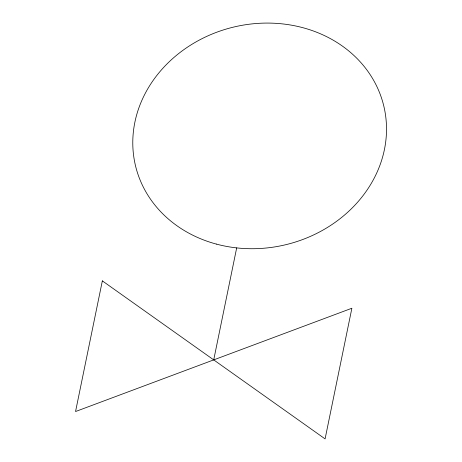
<?xml version="1.0" encoding="UTF-8"?>
<svg xmlns="http://www.w3.org/2000/svg" width="462" height="462" viewBox="0 0 462 462"><rect width="100%" height="100%" fill="white"/><g stroke="black" fill="none" stroke-linecap="round" stroke-linejoin="round"><path stroke-width="0.69" d="M213.715 359.886L236.683 247.892M102.345 280.873L75.549 411.532L351.882 308.241L325.086 438.9L102.345 280.873M216.308 244.075A127.691 111.896 -13.6 0 0 384.58 109.586A127.691 111.896 -13.6 0 0 178.061 54.042A127.691 111.896 -13.6 0 0 216.308 244.075"/></g></svg>
